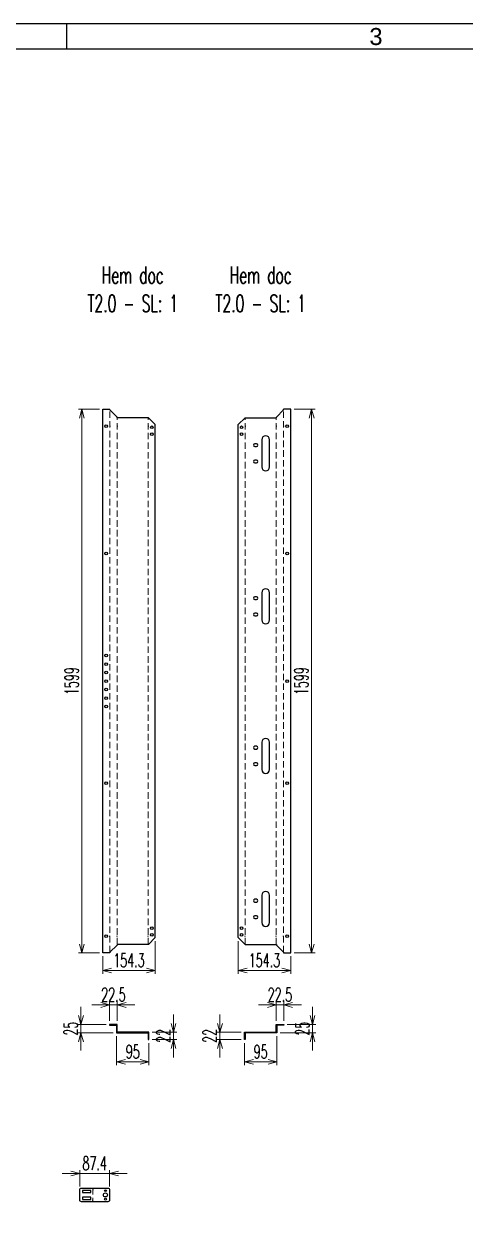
# Model space of a CAD drawing. Header units: millimetres. Extents: x 44190 to 77260, y -67199 to -50358.
# Drawn here: x 65995 to 67294, y -58107 to -54612 of the extents above; entities that cross this region are included whole.
import ezdxf
from ezdxf.enums import TextEntityAlignment as Align

# ---------------------------------------------------------------- set-up
doc = ezdxf.new("R2010")
doc.units = ezdxf.units.MM
doc.header["$LTSCALE"] = 3
doc.linetypes.add('HIDDEN', pattern=[9.525, 6.35, -3.175])
for name, color, linetype in [('@.0.DM. NÉT CHÍNH', 7, 'Continuous'), ('@.DM. NÉT CHÍNH', 7, 'Continuous'), ('@.TEXT', 7, 'Continuous'), ('@.VISIBLE', 7, 'Continuous')]:
    doc.layers.add(name, color=color, linetype=linetype)
doc.layers.add('@.DM. KÍCH THƯỚC', color=8, linetype='Continuous', transparency=0.2)
doc.layers.add('@.DM. NÉT ĐỨT', color=8, linetype='HIDDEN', lineweight=9)
doc.styles.add('Ann_w01', font='romans.shx', dxfattribs={"width": 0.6, "bigfont": 'chineset.shx'})
doc.styles.add('Arial', font='arial.ttf')
doc.dimstyles.new('Dim 01_SC20', dxfattribs={"dimscale": 20, "dimtxt": 2, "dimasz": 1.3, "dimexe": 0.5, "dimexo": 0.5, "dimgap": 0.5, "dimtad": 1, "dimdec": 1, "dimzin": 12, "dimdsep": 46, "dimtxsty": 'Ann_w01', "dimblk": 'OPEN30', "dimcen": 1.5, "dimclrd": 6, "dimclre": 6, "dimclrt": 3, "dimadec": 1, "dimazin": 3, "dimtm": 1e-09, "dimtfac": 1, "dimtdec": 1, "dimtix": 1, "dimtmove": 0, "dimatfit": 3, "dimldrblk": 'OPEN30', "dimfxl": 1, "dimtolj": 1, "dimlwd": 20, "dimlwe": 20, "dimarcsym": 0})

# ---------------------------------------------------------------- blocks, each defined once
blk = doc.blocks.new('_Open30')
at = {"color": 0, "linetype": 'ByBlock', "lineweight": -2}
for p, q in [((-1, 0.27), (0, 0)), ((0, 0), (-1, -0.27)), ((0, 0), (-1, 0))]:
    blk.add_line(p, q, dxfattribs=at)
blk = doc.blocks.new('*D201')
at = {"layer": '@.DM. KÍCH THƯỚC', "color": 6, "lineweight": 20, "transparency": 16777216}
for p, q in [((66221.9, -57497.7), (66195.9, -57497.7)), ((66247.9, -57544.8), (66247.9, -57487.7)), ((66270.4, -57497.7), (66247.9, -57497.7)), ((66270.4, -57544.8), (66270.4, -57487.7)), ((66296.4, -57497.7), (66322.4, -57497.7))]:
    blk.add_line(p, q, dxfattribs=at)
at = {"layer": 'Defpoints', "color": 0, "transparency": 16777216}
for p in [(66247.9, -57497.7), (66247.9, -57554.8), (66270.4, -57554.8)]:
    blk.add_point(p, dxfattribs=at)
at = {"layer": '@.DM. KÍCH THƯỚC', "color": 6, "lineweight": 20, "transparency": 16777216, "xscale": 26, "yscale": 26, "zscale": 26}
blk.add_blockref('_Open30', (66247.9, -57497.7), dxfattribs=at)
at = {"layer": '@.DM. KÍCH THƯỚC', "color": 6, "lineweight": 20, "transparency": 16777216, "xscale": 26, "yscale": 26, "zscale": 26, "rotation": 180}
blk.add_blockref('_Open30', (66270.4, -57497.7), dxfattribs=at)
at = {"layer": '@.DM. KÍCH THƯỚC', "color": 3, "transparency": 16777216, "insert": (66259.1, -57467.7), "char_height": 40, "attachment_point": 5, "style": 'Ann_w01'}
blk.add_mtext('\\A1;22.5', dxfattribs=at)
blk = doc.blocks.new('*D202')
at = {"layer": '@.DM. KÍCH THƯỚC', "color": 6, "lineweight": 20, "transparency": 16777216}
for p, q in [((66163.5, -57528.8), (66163.5, -57502.8)), ((66237.9, -57554.8), (66153.5, -57554.8)), ((66163.5, -57554.8), (66163.5, -57579.8)), ((66258.4, -57579.8), (66153.5, -57579.8)), ((66163.5, -57605.8), (66163.5, -57631.8))]:
    blk.add_line(p, q, dxfattribs=at)
at = {"layer": 'Defpoints', "color": 0, "transparency": 16777216}
for p in [(66247.9, -57554.8), (66163.5, -57579.8), (66268.4, -57579.8)]:
    blk.add_point(p, dxfattribs=at)
at = {"layer": '@.DM. KÍCH THƯỚC', "color": 6, "lineweight": 20, "transparency": 16777216, "xscale": 26, "yscale": 26, "zscale": 26}
for p, rotation in [((66163.5, -57554.8), 270), ((66163.5, -57579.8), 90)]:
    blk.add_blockref('_Open30', p, dxfattribs=dict(at, rotation=rotation))
at = {"layer": '@.DM. KÍCH THƯỚC', "color": 3, "transparency": 16777216, "insert": (66133.5, -57567.3), "char_height": 40, "attachment_point": 5, "rotation": 90, "style": 'Ann_w01'}
blk.add_mtext('\\A1;25', dxfattribs=at)
blk = doc.blocks.new('*D203')
at = {"layer": '@.DM. KÍCH THƯỚC', "color": 6, "lineweight": 20, "transparency": 16777216}
for p, q in [((66268.4, -57589.8), (66268.4, -57675.1)), ((66363.4, -57609.8), (66363.4, -57675.1)), ((66294.4, -57665.1), (66337.4, -57665.1))]:
    blk.add_line(p, q, dxfattribs=at)
at = {"layer": 'Defpoints', "color": 0, "transparency": 16777216}
for p in [(66268.4, -57579.8), (66363.4, -57599.8), (66363.4, -57665.1)]:
    blk.add_point(p, dxfattribs=at)
at = {"layer": '@.DM. KÍCH THƯỚC', "color": 6, "lineweight": 20, "transparency": 16777216, "xscale": 26, "yscale": 26, "zscale": 26, "rotation": 180}
blk.add_blockref('_Open30', (66268.4, -57665.1), dxfattribs=at)
at = {"layer": '@.DM. KÍCH THƯỚC', "color": 6, "lineweight": 20, "transparency": 16777216, "xscale": 26, "yscale": 26, "zscale": 26}
blk.add_blockref('_Open30', (66363.4, -57665.1), dxfattribs=at)
at = {"layer": '@.DM. KÍCH THƯỚC', "color": 3, "transparency": 16777216, "insert": (66315.9, -57635.1), "char_height": 40, "attachment_point": 5, "style": 'Ann_w01'}
blk.add_mtext('\\A1;95', dxfattribs=at)
blk = doc.blocks.new('*D204')
at = {"layer": '@.DM. KÍCH THƯỚC', "color": 6, "lineweight": 20, "transparency": 16777216}
for p, q in [((66435.8, -57551.8), (66435.8, -57525.8)), ((66373.4, -57577.8), (66445.8, -57577.8)), ((66373.4, -57599.8), (66445.8, -57599.8)), ((66435.8, -57599.8), (66435.8, -57577.8)), ((66435.8, -57625.8), (66435.8, -57651.8))]:
    blk.add_line(p, q, dxfattribs=at)
at = {"layer": 'Defpoints', "color": 0, "transparency": 16777216}
for p in [(66363.4, -57577.8), (66363.4, -57599.8), (66435.8, -57577.8)]:
    blk.add_point(p, dxfattribs=at)
at = {"layer": '@.DM. KÍCH THƯỚC', "color": 6, "lineweight": 20, "transparency": 16777216, "xscale": 26, "yscale": 26, "zscale": 26}
for p, rotation in [((66435.8, -57577.8), 270), ((66435.8, -57599.8), 90)]:
    blk.add_blockref('_Open30', p, dxfattribs=dict(at, rotation=rotation))
at = {"layer": '@.DM. KÍCH THƯỚC', "color": 3, "transparency": 16777216, "insert": (66405.8, -57588.8), "char_height": 40, "attachment_point": 5, "rotation": 90, "style": 'Ann_w01'}
blk.add_mtext('\\A1;22', dxfattribs=at)
blk = doc.blocks.new('*D205')
at = {"layer": '@.DM. KÍCH THƯỚC', "color": 6, "lineweight": 20, "transparency": 16777216}
for p, q in [((66382, -57309.7), (66382, -57406.4)), ((66227.7, -57354.7), (66227.7, -57406.4)), ((66356, -57396.4), (66253.7, -57396.4))]:
    blk.add_line(p, q, dxfattribs=at)
at = {"layer": 'Defpoints', "color": 0, "transparency": 16777216}
for p in [(66382, -57299.7), (66227.7, -57344.7), (66227.7, -57396.4)]:
    blk.add_point(p, dxfattribs=at)
at = {"layer": '@.DM. KÍCH THƯỚC', "color": 6, "lineweight": 20, "transparency": 16777216, "xscale": 26, "yscale": 26, "zscale": 26, "rotation": 180}
blk.add_blockref('_Open30', (66227.7, -57396.4), dxfattribs=at)
at = {"layer": '@.DM. KÍCH THƯỚC', "color": 6, "lineweight": 20, "transparency": 16777216, "xscale": 26, "yscale": 26, "zscale": 26}
blk.add_blockref('_Open30', (66382, -57396.4), dxfattribs=at)
at = {"layer": '@.DM. KÍCH THƯỚC', "color": 3, "transparency": 16777216, "insert": (66304.8, -57366.4), "char_height": 40, "attachment_point": 5, "style": 'Ann_w01'}
blk.add_mtext('\\A1;154.3', dxfattribs=at)
blk = doc.blocks.new('*D206')
at = {"layer": '@.DM. KÍCH THƯỚC', "color": 6, "lineweight": 20, "transparency": 16777216}
for p, q in [((66217.7, -55745.7), (66156.1, -55745.7)), ((66166.1, -57318.7), (66166.1, -55771.7)), ((66217.7, -57344.7), (66156.1, -57344.7))]:
    blk.add_line(p, q, dxfattribs=at)
at = {"layer": 'Defpoints', "color": 0, "transparency": 16777216}
for p in [(66166.1, -55745.7), (66227.7, -55745.7), (66227.7, -57344.7)]:
    blk.add_point(p, dxfattribs=at)
at = {"layer": '@.DM. KÍCH THƯỚC', "color": 6, "lineweight": 20, "transparency": 16777216, "xscale": 26, "yscale": 26, "zscale": 26}
for p, rotation in [((66166.1, -55745.7), 90), ((66166.1, -57344.7), 270)]:
    blk.add_blockref('_Open30', p, dxfattribs=dict(at, rotation=rotation))
at = {"layer": '@.DM. KÍCH THƯỚC', "color": 3, "transparency": 16777216, "insert": (66136.1, -56545.2), "char_height": 40, "attachment_point": 5, "rotation": 90, "style": 'Ann_w01'}
blk.add_mtext('\\A1;1599', dxfattribs=at)
blk = doc.blocks.new('*D207')
at = {"layer": '@.DM. KÍCH THƯỚC', "color": 6, "lineweight": 20, "transparency": 16777216}
for p, q in [((66711.9, -57497.7), (66685.9, -57497.7)), ((66737.9, -57544.8), (66737.9, -57487.7)), ((66737.9, -57497.7), (66760.4, -57497.7)), ((66760.4, -57544.8), (66760.4, -57487.7)), ((66786.4, -57497.7), (66812.4, -57497.7))]:
    blk.add_line(p, q, dxfattribs=at)
at = {"layer": 'Defpoints', "color": 0, "transparency": 16777216}
for p in [(66760.4, -57497.7), (66737.9, -57554.8), (66760.4, -57554.8)]:
    blk.add_point(p, dxfattribs=at)
at = {"layer": '@.DM. KÍCH THƯỚC', "color": 6, "lineweight": 20, "transparency": 16777216, "xscale": 26, "yscale": 26, "zscale": 26}
blk.add_blockref('_Open30', (66737.9, -57497.7), dxfattribs=at)
at = {"layer": '@.DM. KÍCH THƯỚC', "color": 6, "lineweight": 20, "transparency": 16777216, "xscale": 26, "yscale": 26, "zscale": 26, "rotation": 180}
blk.add_blockref('_Open30', (66760.4, -57497.7), dxfattribs=at)
at = {"layer": '@.DM. KÍCH THƯỚC', "color": 3, "transparency": 16777216, "insert": (66749.1, -57467.7), "char_height": 40, "attachment_point": 5, "style": 'Ann_w01'}
blk.add_mtext('\\A1;22.5', dxfattribs=at)
blk = doc.blocks.new('*D208')
at = {"layer": '@.DM. KÍCH THƯỚC', "color": 6, "lineweight": 20, "transparency": 16777216}
for p, q in [((66844.8, -57528.8), (66844.8, -57502.8)), ((66770.4, -57554.8), (66854.8, -57554.8)), ((66844.8, -57554.8), (66844.8, -57579.8)), ((66749.9, -57579.8), (66854.8, -57579.8)), ((66844.8, -57605.8), (66844.8, -57631.8))]:
    blk.add_line(p, q, dxfattribs=at)
at = {"layer": 'Defpoints', "color": 0, "transparency": 16777216}
for p in [(66760.4, -57554.8), (66739.9, -57579.8), (66844.8, -57579.8)]:
    blk.add_point(p, dxfattribs=at)
at = {"layer": '@.DM. KÍCH THƯỚC', "color": 6, "lineweight": 20, "transparency": 16777216, "xscale": 26, "yscale": 26, "zscale": 26}
for p, rotation in [((66844.8, -57554.8), 270), ((66844.8, -57579.8), 90)]:
    blk.add_blockref('_Open30', p, dxfattribs=dict(at, rotation=rotation))
at = {"layer": '@.DM. KÍCH THƯỚC', "color": 3, "transparency": 16777216, "insert": (66814.8, -57567.3), "char_height": 40, "attachment_point": 5, "rotation": 90, "style": 'Ann_w01'}
blk.add_mtext('\\A1;25', dxfattribs=at)
blk = doc.blocks.new('*D209')
at = {"layer": '@.DM. KÍCH THƯỚC', "color": 6, "lineweight": 20, "transparency": 16777216}
for p, q in [((66739.9, -57589.8), (66739.9, -57675.1)), ((66644.9, -57609.8), (66644.9, -57675.1)), ((66713.9, -57665.1), (66670.9, -57665.1))]:
    blk.add_line(p, q, dxfattribs=at)
at = {"layer": 'Defpoints', "color": 0, "transparency": 16777216}
for p in [(66644.9, -57599.8), (66739.9, -57579.8), (66644.9, -57665.1)]:
    blk.add_point(p, dxfattribs=at)
at = {"layer": '@.DM. KÍCH THƯỚC', "color": 6, "lineweight": 20, "transparency": 16777216, "xscale": 26, "yscale": 26, "zscale": 26, "rotation": 180}
blk.add_blockref('_Open30', (66644.9, -57665.1), dxfattribs=at)
at = {"layer": '@.DM. KÍCH THƯỚC', "color": 6, "lineweight": 20, "transparency": 16777216, "xscale": 26, "yscale": 26, "zscale": 26}
blk.add_blockref('_Open30', (66739.9, -57665.1), dxfattribs=at)
at = {"layer": '@.DM. KÍCH THƯỚC', "color": 3, "transparency": 16777216, "insert": (66692.4, -57635.1), "char_height": 40, "attachment_point": 5, "style": 'Ann_w01'}
blk.add_mtext('\\A1;95', dxfattribs=at)
blk = doc.blocks.new('*D210')
at = {"layer": '@.DM. KÍCH THƯỚC', "color": 6, "lineweight": 20, "transparency": 16777216}
for p, q in [((66572.5, -57551.8), (66572.5, -57525.8)), ((66634.9, -57577.8), (66562.5, -57577.8)), ((66634.9, -57599.8), (66562.5, -57599.8)), ((66572.5, -57599.8), (66572.5, -57577.8)), ((66572.5, -57625.8), (66572.5, -57651.8))]:
    blk.add_line(p, q, dxfattribs=at)
at = {"layer": 'Defpoints', "color": 0, "transparency": 16777216}
for p in [(66572.5, -57577.8), (66644.9, -57577.8), (66644.9, -57599.8)]:
    blk.add_point(p, dxfattribs=at)
at = {"layer": '@.DM. KÍCH THƯỚC', "color": 6, "lineweight": 20, "transparency": 16777216, "xscale": 26, "yscale": 26, "zscale": 26}
for p, rotation in [((66572.5, -57577.8), 270), ((66572.5, -57599.8), 90)]:
    blk.add_blockref('_Open30', p, dxfattribs=dict(at, rotation=rotation))
at = {"layer": '@.DM. KÍCH THƯỚC', "color": 3, "transparency": 16777216, "insert": (66542.5, -57588.8), "char_height": 40, "attachment_point": 5, "rotation": 90, "style": 'Ann_w01'}
blk.add_mtext('\\A1;22', dxfattribs=at)
blk = doc.blocks.new('*D187')
at = {"layer": '@.DM. KÍCH THƯỚC', "color": 6, "lineweight": 20, "transparency": 16777216}
for p, q in [((66626.3, -57309.7), (66626.3, -57406.4)), ((66780.6, -57354.7), (66780.6, -57406.4)), ((66652.3, -57396.4), (66754.6, -57396.4))]:
    blk.add_line(p, q, dxfattribs=at)
at = {"layer": 'Defpoints', "color": 0, "transparency": 16777216}
for p in [(66626.3, -57299.7), (66780.6, -57344.7), (66780.6, -57396.4)]:
    blk.add_point(p, dxfattribs=at)
at = {"layer": '@.DM. KÍCH THƯỚC', "color": 6, "lineweight": 20, "transparency": 16777216, "xscale": 26, "yscale": 26, "zscale": 26, "rotation": 180}
blk.add_blockref('_Open30', (66626.3, -57396.4), dxfattribs=at)
at = {"layer": '@.DM. KÍCH THƯỚC', "color": 6, "lineweight": 20, "transparency": 16777216, "xscale": 26, "yscale": 26, "zscale": 26}
blk.add_blockref('_Open30', (66780.6, -57396.4), dxfattribs=at)
at = {"layer": '@.DM. KÍCH THƯỚC', "color": 3, "transparency": 16777216, "insert": (66703.4, -57366.4), "char_height": 40, "attachment_point": 5, "style": 'Ann_w01'}
blk.add_mtext('\\A1;154.3', dxfattribs=at)
blk = doc.blocks.new('*D188')
at = {"layer": '@.DM. KÍCH THƯỚC', "color": 6, "lineweight": 20, "transparency": 16777216}
for p, q in [((66790.6, -55745.7), (66852.2, -55745.7)), ((66842.2, -57318.7), (66842.2, -55771.7)), ((66790.6, -57344.7), (66852.2, -57344.7))]:
    blk.add_line(p, q, dxfattribs=at)
at = {"layer": 'Defpoints', "color": 0, "transparency": 16777216}
for p in [(66780.6, -55745.7), (66842.2, -55745.7), (66780.6, -57344.7)]:
    blk.add_point(p, dxfattribs=at)
at = {"layer": '@.DM. KÍCH THƯỚC', "color": 6, "lineweight": 20, "transparency": 16777216, "xscale": 26, "yscale": 26, "zscale": 26}
for p, rotation in [((66842.2, -55745.7), 90), ((66842.2, -57344.7), 270)]:
    blk.add_blockref('_Open30', p, dxfattribs=dict(at, rotation=rotation))
at = {"layer": '@.DM. KÍCH THƯỚC', "color": 3, "transparency": 16777216, "insert": (66812.2, -56545.2), "char_height": 40, "attachment_point": 5, "rotation": 90, "style": 'Ann_w01'}
blk.add_mtext('\\A1;1599', dxfattribs=at)
blk = doc.blocks.new('*D267')
at = {"layer": '@.DM. NÉT CHÍNH', "color": 6, "lineweight": 20, "transparency": 16777216}
for p, q in [((66160.1, -58031.4), (66160.1, -57983.3)), ((66247.5, -58031.4), (66247.5, -57983.3)), ((66134.1, -57993.3), (66108.1, -57993.3)), ((66160.1, -57993.3), (66247.5, -57993.3)), ((66273.5, -57993.3), (66299.5, -57993.3))]:
    blk.add_line(p, q, dxfattribs=at)
at = {"layer": 'Defpoints', "color": 0, "transparency": 16777216}
for p in [(66247.5, -57993.3), (66160.1, -58041.4), (66247.5, -58041.4)]:
    blk.add_point(p, dxfattribs=at)
at = {"layer": '@.DM. NÉT CHÍNH', "color": 6, "lineweight": 20, "transparency": 16777216, "xscale": 26, "yscale": 26, "zscale": 26}
blk.add_blockref('_Open30', (66160.1, -57993.3), dxfattribs=at)
at = {"layer": '@.DM. NÉT CHÍNH', "color": 6, "lineweight": 20, "transparency": 16777216, "xscale": 26, "yscale": 26, "zscale": 26, "rotation": 180}
blk.add_blockref('_Open30', (66247.5, -57993.3), dxfattribs=at)
at = {"layer": '@.DM. NÉT CHÍNH', "color": 3, "transparency": 16777216, "insert": (66203.8, -57963.3), "char_height": 40, "attachment_point": 5, "style": 'Ann_w01'}
blk.add_mtext('\\A1;87.4', dxfattribs=at)
blk = doc.blocks.new('KHUNG BAN VE (Made by Tung)')
at = {"layer": '@.VISIBLE', "color": 8}
blk.add_line((148.5, 207), (148.5, 210), dxfattribs=at)
for points in [[(0, 0), (297, 0), (297, 210), (0, 210)], [(3, 3), (294, 3), (294, 207), (3, 207)]]:
    blk.add_lwpolyline(points, close=True, dxfattribs=at)
at = {"layer": '@.TEXT', "color": 1, "style": 'Arial'}
blk.add_text('3', height=2, dxfattribs=at).set_placement((184.875, 208.5), align=Align.MIDDLE_CENTER)
for tag, height, p in [('DESIGNER_NAME', 2, (38, 15.5)), ('PROJECT_CODE', 2, (258.5, 15.5)), ('SCALE', 2, (289, 15.5)), ('APPROVED_NAME', 2, (38, 10.5)), ('CUSTOMER_NAME', 2, (258.5, 10.5)), ('PAGE', 2, (289, 10.5)), ('DRAWING_NAME', 4, (173, 8)), ('TOTAL', 2, (289, 5.5))]:
    blk.add_attdef(tag, text='', height=height, dxfattribs=at).set_placement(p, align=Align.MIDDLE_CENTER)

msp = doc.modelspace()

# ---------------------------------------------------------------- linework, layer by layer
at = {"layer": '@.DM. NÉT CHÍNH', "color": 1}
for p, q in [((66248.5, -55794.22), (66248.5, -55796.22)), ((66270.1, -55794.22), (66270.1, -55796.22)), ((66361.7, -55794.22), (66361.7, -55796.22)), ((66646.58, -55794.22), (66646.58, -55796.22)), ((66738.18, -55794.22), (66738.18, -55796.22)), ((66759.78, -55794.22), (66759.78, -55796.22)), ((66248.5, -57296.27), (66248.5, -57294.27)), ((66270.1, -57296.27), (66270.1, -57294.27)), ((66361.7, -57296.27), (66361.7, -57294.27)), ((66646.58, -57296.27), (66646.58, -57294.27)), ((66738.18, -57296.27), (66738.18, -57294.27)), ((66759.78, -57296.27), (66759.78, -57294.27)), ((66198.8, -58040.44), (66198.8, -58042.44)), ((66198.8, -58072.46), (66198.8, -58070.46))]:
    msp.add_line(p, q, dxfattribs=at)
at = {"layer": '@.DM. NÉT CHÍNH'}
for points in [[(66248.8, -57344.74), (66227.7, -57344.74), (66227.7, -55745.74), (66248.8, -55745.74)], [(66382, -55790.74), (66362, -55770.74), (66269.8, -55770.74), (66269.8, -55768.74), (66248.8, -55747.74), (66248.8, -55745.74)], [(66626.28, -55790.74), (66646.28, -55770.74), (66738.48, -55770.74), (66738.48, -55768.74), (66759.48, -55747.74), (66759.48, -55745.74)], [(66759.48, -57344.74), (66780.58, -57344.74), (66780.58, -55745.74), (66759.48, -55745.74)], [(66382, -57299.74), (66382, -55790.74)], [(66626.28, -57299.74), (66626.28, -55790.74)], [(66382, -57299.74), (66362, -57319.74), (66269.8, -57319.74), (66269.8, -57321.74), (66248.8, -57342.74), (66248.8, -57344.74)], [(66626.28, -57299.74), (66646.28, -57319.74), (66738.48, -57319.74), (66738.48, -57321.74), (66759.48, -57342.74), (66759.48, -57344.74)]]:
    msp.add_lwpolyline(points, dxfattribs=at)
at = {"layer": '@.DM. NÉT CHÍNH', "color": 2}
for points in [[(66680.38, -55846.99), (66675.38, -55846.99, 1), (66675.38, -55854.99), (66680.38, -55854.99, 1)], [(66718.38, -55915.24), (66718.38, -55835.24, 1), (66695.38, -55835.24), (66695.38, -55915.24, 1)], [(66675.38, -55903.49), (66680.38, -55903.49, 1), (66680.38, -55895.49), (66675.38, -55895.49, 1)], [(66718.38, -56365.24), (66718.38, -56285.24, 1), (66695.38, -56285.24), (66695.38, -56365.24, 1)], [(66680.38, -56296.99), (66675.38, -56296.99, 1), (66675.38, -56304.99), (66680.38, -56304.99, 1)], [(66675.38, -56353.49), (66680.38, -56353.49, 1), (66680.38, -56345.49), (66675.38, -56345.49, 1)], [(66718.38, -56805.24), (66718.38, -56725.24, 1), (66695.38, -56725.24), (66695.38, -56805.24, 1)], [(66680.38, -56736.99), (66675.38, -56736.99, 1), (66675.38, -56744.99), (66680.38, -56744.99, 1)], [(66675.38, -56793.49), (66680.38, -56793.49, 1), (66680.38, -56785.49), (66675.38, -56785.49, 1)], [(66718.38, -57255.24), (66718.38, -57175.24, 1), (66695.38, -57175.24), (66695.38, -57255.24, 1)], [(66680.38, -57186.99), (66675.38, -57186.99, 1), (66675.38, -57194.99), (66680.38, -57194.99, 1)], [(66675.38, -57243.49), (66680.38, -57243.49, 1), (66680.38, -57235.49), (66675.38, -57235.49, 1)]]:
    msp.add_lwpolyline(points, format="xyb", close=True, dxfattribs=at)
at = {"layer": '@.DM. NÉT CHÍNH', "color": 6}
for points in [[(66363.4, -57599.8), (66363.4, -57577.8), (66270.4, -57577.8), (66270.4, -57554.8), (66247.9, -57554.8), (66247.9, -57556.8), (66268.4, -57556.8), (66268.4, -57579.8), (66361.4, -57579.8), (66361.4, -57599.8)], [(66644.88, -57599.8), (66644.88, -57577.8), (66737.88, -57577.8), (66737.88, -57554.8), (66760.38, -57554.8), (66760.38, -57556.8), (66739.88, -57556.8), (66739.88, -57579.8), (66646.88, -57579.8), (66646.88, -57599.8)]]:
    msp.add_lwpolyline(points, close=True, dxfattribs=at)
at = {"layer": '@.DM. NÉT CHÍNH'}
msp.add_lwpolyline([(66165.1, -58036.45), (66242.5, -58036.45, -0.4142136), (66247.5, -58041.45), (66247.5, -58071.45, -0.4142136), (66242.5, -58076.45), (66165.1, -58076.45, -0.4142136), (66160.1, -58071.45), (66160.1, -58041.45, -0.4142136)], format="xyb", close=True, dxfattribs=at)
for points in [[(66167.6, -58043.45), (66167.6, -58049.45), (66192.6, -58049.45), (66192.6, -58043.45)], [(66167.6, -58063.45), (66167.6, -58069.45), (66192.6, -58069.45), (66192.6, -58063.45)]]:
    msp.add_lwpolyline(points, close=True, dxfattribs=at)
at = {"layer": '@.DM. NÉT CHÍNH', "color": 2}
for centre in [(66237.7, -55795.24), (66372, -55798.74), (66372, -55818.74), (66636.28, -55798.74), (66636.28, -55818.74), (66770.58, -55795.24), (66237.7, -56170.24), (66770.58, -56170.24), (66237.7, -56470.24), (66237.7, -56495.24), (66237.7, -56520.24), (66237.7, -56545.24), (66770.58, -56545.24), (66237.7, -56570.24), (66237.7, -56595.24), (66237.7, -56620.24), (66237.7, -56845.24), (66770.58, -56845.24), (66372, -57271.74), (66372, -57291.74), (66636.28, -57271.74), (66636.28, -57291.74), (66237.7, -57295.24), (66770.58, -57295.24)]:
    msp.add_circle(centre, 4, dxfattribs=at)
at = {"layer": '@.DM. NÉT CHÍNH'}
for centre, radius in [((66235.5, -58056.45), 6), ((66235.5, -58043.95), 2.7), ((66235.5, -58068.95), 2.7)]:
    msp.add_circle(centre, radius, dxfattribs=at)
at = {"layer": '@.DM. NÉT ĐỨT', "linetype": 'HIDDEN'}
msp.add_line((66198.8, -58036.45), (66198.8, -58076.45), dxfattribs=at)
for points in [[(66248.5, -57342.74), (66248.5, -55747.74)], [(66759.78, -57342.74), (66759.78, -55747.74)], [(66270.1, -57319.74), (66270.1, -55770.74)], [(66361.7, -57319.74), (66361.7, -55770.74)], [(66646.58, -57319.74), (66646.58, -55770.74)], [(66738.18, -57319.74), (66738.18, -55770.74)]]:
    msp.add_lwpolyline(points, dxfattribs=at)

# ---------------------------------------------------------------- block references
at = {"layer": '@.VISIBLE', "xscale": 25, "yscale": 25, "zscale": 25}
msp.add_blockref('KHUNG BAN VE (Made by Tung)', (62409.64, -59861.9), dxfattribs=at)

# ---------------------------------------------------------------- texts
at = {"layer": '@.0.DM. NÉT CHÍNH', "color": 1, "style": 'Ann_w01', "width": 0.6}
for s, p in [('Hem doc', (66315.9, -55351.29)), ('Hem doc', (66692.38, -55351.29)), ('T2.0 - SL: 1', (66315.9, -55434.62)), ('T2.0 - SL: 1', (66692.38, -55434.62))]:
    msp.add_text(s, height=50, dxfattribs=at).set_placement(p, align=Align.MIDDLE_CENTER)

# ---------------------------------------------------------------- dimensions: what is measured, and where the dimension line sits
at = {"layer": '@.DM. KÍCH THƯỚC'}
for base, p1, p2, angle, picture, middle in [((66166.08, -55745.74), (66227.7, -57344.74), (66227.7, -55745.74), 90, '*D206', (66136.08, -56545.24)), ((66842.2, -55745.74), (66780.58, -57344.74), (66780.58, -55745.74), 90, '*D188', (66812.2, -56545.24)), ((66780.58, -57396.38), (66626.28, -57299.74), (66780.58, -57344.74), 180, '*D187', (66703.43, -57366.38)), ((66760.38, -57497.66), (66737.88, -57554.8), (66760.38, -57554.8), 180, '*D207', (66749.13, -57467.66)), ((66163.48, -57579.8), (66247.9, -57554.8), (66268.4, -57579.8), 270, '*D202', (66133.48, -57567.3)), ((66435.83, -57577.8), (66363.4, -57599.8), (66363.4, -57577.8), 270, '*D204', (66405.83, -57588.8)), ((66572.45, -57577.8), (66644.88, -57599.8), (66644.88, -57577.8), 270, '*D210', (66542.45, -57588.8)), ((66844.8, -57579.8), (66760.38, -57554.8), (66739.88, -57579.8), 270, '*D208', (66814.8, -57567.3)), ((66644.88, -57665.11), (66739.88, -57579.8), (66644.88, -57599.8), 180, '*D209', (66692.38, -57635.11))]:
    dim = msp.add_linear_dim(base=base, p1=p1, p2=p2, angle=angle, dimstyle='Dim 01_SC20', dxfattribs=at)
    dim.commit()
    dim.dimension.update_dxf_attribs({"geometry": picture, "text_midpoint": middle})
for base, p1, p2, picture, middle in [((66227.7, -57396.38), (66382, -57299.74), (66227.7, -57344.74), '*D205', (66304.85, -57366.38)), ((66247.9, -57497.66), (66270.4, -57554.8), (66247.9, -57554.8), '*D201', (66259.15, -57467.66)), ((66363.4, -57665.11), (66268.4, -57579.8), (66363.4, -57599.8), '*D203', (66315.9, -57635.11))]:
    dim = msp.add_linear_dim(base=base, p1=p1, p2=p2, dimstyle='Dim 01_SC20', dxfattribs=at)
    dim.commit()
    dim.dimension.update_dxf_attribs({"geometry": picture, "text_midpoint": middle})
at = {"layer": '@.DM. NÉT CHÍNH'}
dim = msp.add_linear_dim(base=(66247.5, -57993.31), p1=(66160.1, -58041.45), p2=(66247.5, -58041.45), dimstyle='Dim 01_SC20', dxfattribs=at)
dim.commit()
dim.dimension.update_dxf_attribs({"geometry": '*D267', "text_midpoint": (66203.8, -57963.31)})

doc.saveas('drawing.dxf')
